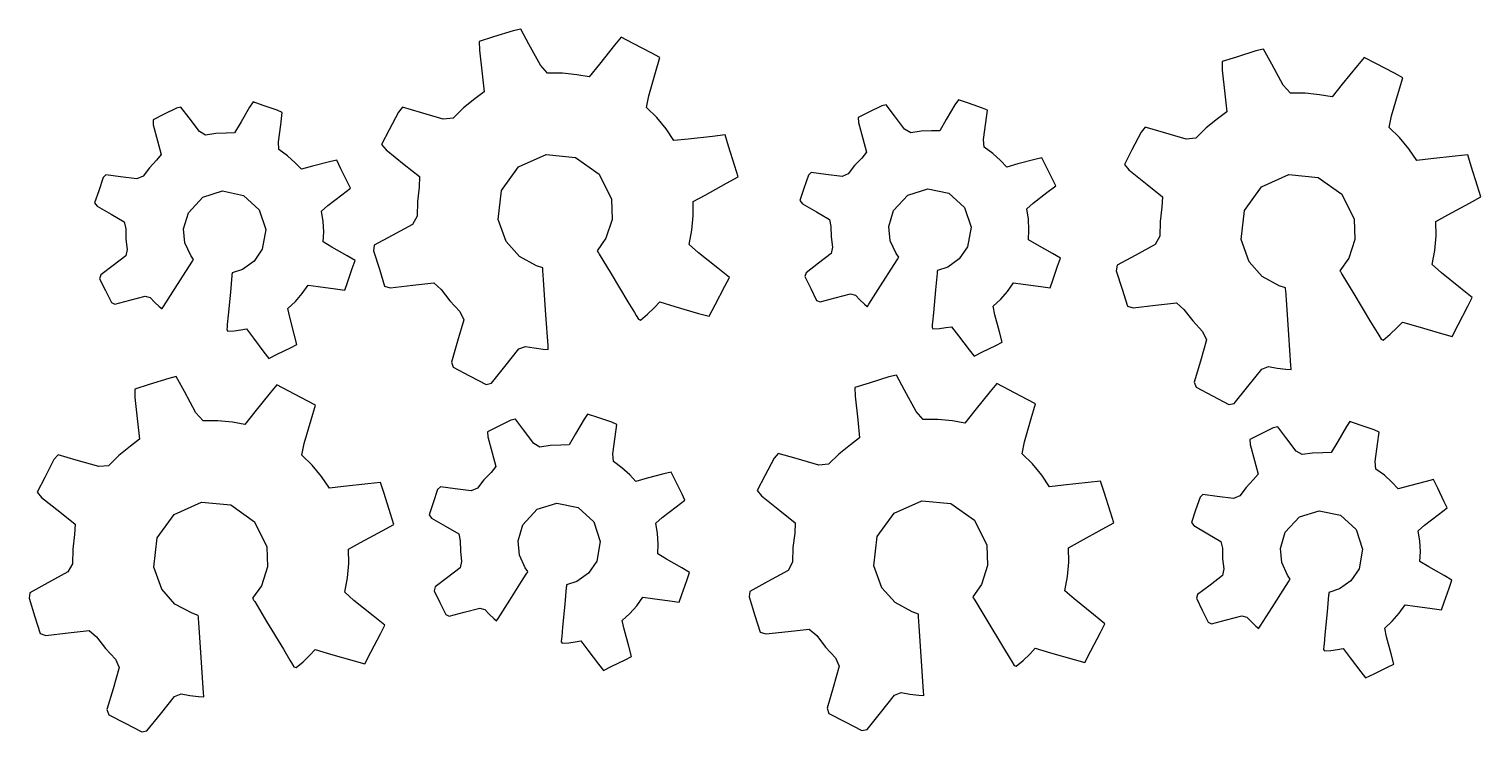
# Model space of a CAD drawing. Header units: metres. Extents: x 1466 to 1806, y 1326 to 1675.
# Drawn here: x 1593.2 to 1756.2, y 1596.4 to 1675.2 of the extents above; entities that cross this region are included whole.
import ezdxf

# ---------------------------------------------------------------- set-up
doc = ezdxf.new("R2010")
doc.units = ezdxf.units.M

msp = doc.modelspace()

# ---------------------------------------------------------------- linework, layer by layer
at = {"layer": 'COMPONENT0'}
for p, q in [((1645.35, 1674.32), (1643.74, 1673.81)), ((1647.55, 1675.01), (1645.35, 1674.32)), ((1648.4, 1675.21), (1647.55, 1675.01)), ((1649.32, 1673.52), (1648.4, 1675.21)), ((1659.68, 1674.28), (1658.93, 1673.38)), ((1661.02, 1673.58), (1659.68, 1674.28)), ((1643.74, 1673.81), (1643.76, 1672.85)), ((1643.76, 1672.85), (1644.06, 1670.19)), ((1650.62, 1671.15), (1649.32, 1673.52)), ((1658.93, 1673.38), (1657.23, 1671.25)), ((1663.1, 1672.5), (1661.02, 1673.58)), ((1664.02, 1672), (1663.1, 1672.5)), ((1730.93, 1672.77, 0), (1728.73, 1672.07, 0)), ((1731.78, 1672.96, 0), (1730.93, 1672.77, 0)), ((1732.7, 1671.27, 0), (1731.78, 1672.96, 0)), ((1651.41, 1670.25), (1650.62, 1671.15)), ((1657.23, 1671.25), (1656.09, 1669.83)), ((1663.54, 1670.35), (1664.02, 1672)), ((1728.73, 1672.07, 0), (1727.12, 1671.57, 0)), ((1727.12, 1671.57, 0), (1727.14, 1670.61, 0)), ((1727.14, 1670.61, 0), (1727.44, 1667.95, 0)), ((1734, 1668.9, 0), (1732.7, 1671.27, 0)), ((1742.31, 1671.13, 0), (1740.61, 1669.01, 0)), ((1743.06, 1672.03, 0), (1742.31, 1671.13, 0)), ((1744.4, 1671.33, 0), (1743.06, 1672.03, 0)), ((1746.48, 1670.25, 0), (1744.4, 1671.33, 0)), ((1644.06, 1670.19), (1644.28, 1668.18)), ((1653.07, 1670.25), (1651.41, 1670.25)), ((1654.7, 1670.08), (1653.07, 1670.25)), ((1656.09, 1669.83), (1654.7, 1670.08)), ((1662.77, 1667.72), (1663.54, 1670.35)), ((1740.61, 1669.01, 0), (1739.47, 1667.59, 0)), ((1747.4, 1669.75, 0), (1746.48, 1670.25, 0)), ((1746.92, 1668.11, 0), (1747.4, 1669.75, 0)), ((1643.25, 1667.39), (1641.96, 1666.36)), ((1644.28, 1668.18), (1643.25, 1667.39)), ((1662.51, 1666.41), (1662.77, 1667.72)), ((1727.44, 1667.95, 0), (1727.66, 1665.93, 0)), ((1734.79, 1668, 0), (1734, 1668.9, 0)), ((1736.45, 1668.01, 0), (1734.79, 1668, 0)), ((1738.08, 1667.83, 0), (1736.45, 1668.01, 0)), ((1739.47, 1667.59, 0), (1738.08, 1667.83, 0)), ((1746.15, 1665.48, 0), (1746.92, 1668.11, 0)), ((1609.76, 1666.32), (1608.31, 1665.61)), ((1610.26, 1666.44), (1609.76, 1666.32)), ((1611.18, 1665.23), (1610.26, 1666.44)), ((1617.96, 1666.46), (1617, 1664.8)), ((1618.35, 1667.03), (1617.96, 1666.46)), ((1619.5, 1666.63), (1618.35, 1667.03)), ((1621.06, 1666.1), (1619.5, 1666.63)), ((1621.63, 1665.85), (1621.06, 1666.1)), ((1621.45, 1664.48), (1621.63, 1665.85)), ((1634.67, 1665.9), (1633.63, 1663.9)), ((1635.13, 1666.45), (1634.67, 1665.9)), ((1637.16, 1665.85), (1635.13, 1666.45)), ((1639.7, 1665.11), (1637.16, 1665.85)), ((1641.96, 1666.36), (1640.8, 1665.21)), ((1663.67, 1665.27), (1662.51, 1666.41)), ((1687.48, 1665.87, 0), (1686.29, 1665.29, 0)), ((1688.93, 1666.58, 0), (1687.48, 1665.87, 0)), ((1689.43, 1666.7, 0), (1688.93, 1666.58, 0)), ((1690.35, 1665.49, 0), (1689.43, 1666.7, 0)), ((1697.13, 1666.72, 0), (1696.17, 1665.06, 0)), ((1697.52, 1667.28, 0), (1697.13, 1666.72, 0)), ((1698.67, 1666.89, 0), (1697.52, 1667.28, 0)), ((1700.23, 1666.35, 0), (1698.67, 1666.89, 0)), ((1700.8, 1666.1, 0), (1700.23, 1666.35, 0)), ((1700.62, 1664.74, 0), (1700.8, 1666.1, 0)), ((1727.66, 1665.93, 0), (1726.63, 1665.14, 0)), ((1608.31, 1665.61), (1607.12, 1665.03)), ((1607.12, 1665.03), (1607.15, 1664.47)), ((1607.15, 1664.47), (1607.64, 1662.66)), ((1612.32, 1663.73), (1611.18, 1665.23)), ((1617, 1664.8), (1616.27, 1663.55)), ((1621.19, 1662.56), (1621.45, 1664.48)), ((1640.8, 1665.21), (1639.7, 1665.11)), ((1664.71, 1664.01), (1663.67, 1665.27)), ((1686.29, 1665.29, 0), (1686.32, 1664.73, 0)), ((1686.32, 1664.73, 0), (1686.8, 1662.92, 0)), ((1691.49, 1663.98, 0), (1690.35, 1665.49, 0)), ((1696.17, 1665.06, 0), (1695.44, 1663.8, 0)), ((1700.36, 1662.82, 0), (1700.62, 1664.74, 0)), ((1718.51, 1664.2, 0), (1718.05, 1663.65, 0)), ((1720.54, 1663.61, 0), (1718.51, 1664.2, 0)), ((1725.34, 1664.11, 0), (1724.18, 1662.97, 0)), ((1726.63, 1665.14, 0), (1725.34, 1664.11, 0)), ((1745.89, 1664.16, 0), (1746.15, 1665.48, 0)), ((1747.05, 1663.03, 0), (1745.89, 1664.16, 0)), ((1607.64, 1662.66), (1608.04, 1661.13)), ((1613, 1663.32), (1612.32, 1663.73)), ((1614.16, 1663.49), (1613, 1663.32)), ((1615.34, 1663.53), (1614.16, 1663.49)), ((1616.27, 1663.55), (1615.34, 1663.53)), ((1621.26, 1661.71), (1621.19, 1662.56)), ((1633.63, 1663.9), (1632.78, 1662.26)), ((1665.59, 1662.7), (1664.71, 1664.01)), ((1667.18, 1662.87), (1665.59, 1662.7)), ((1669.92, 1663.17), (1667.18, 1662.87)), ((1671.33, 1663.33), (1669.92, 1663.17)), ((1671.72, 1662.08), (1671.33, 1663.33)), ((1686.8, 1662.92, 0), (1687.21, 1661.39, 0)), ((1692.17, 1663.57, 0), (1691.49, 1663.98, 0)), ((1693.33, 1663.74, 0), (1692.17, 1663.57, 0)), ((1694.51, 1663.79, 0), (1693.33, 1663.74, 0)), ((1695.44, 1663.8, 0), (1694.51, 1663.79, 0)), ((1700.43, 1661.96, 0), (1700.36, 1662.82, 0)), ((1718.05, 1663.65, 0), (1717.01, 1661.66, 0)), ((1723.08, 1662.86, 0), (1720.54, 1663.61, 0)), ((1724.18, 1662.97, 0), (1723.08, 1662.86, 0)), ((1748.09, 1661.76, 0), (1747.05, 1663.03, 0)), ((1608.04, 1661.13), (1607.52, 1660.48)), ((1622.22, 1661), (1621.26, 1661.71)), ((1623.09, 1660.21), (1622.22, 1661)), ((1632.78, 1662.26), (1633.28, 1661.66)), ((1633.28, 1661.66), (1635.32, 1660.03)), ((1648.16, 1659.74), (1651.25, 1661.14)), ((1651.25, 1661.14), (1654.53, 1660.8)), ((1672.43, 1659.83), (1671.72, 1662.08)), ((1687.21, 1661.39, 0), (1686.69, 1660.74, 0)), ((1701.39, 1661.26, 0), (1700.43, 1661.96, 0)), ((1702.26, 1660.46, 0), (1701.39, 1661.26, 0)), ((1717.01, 1661.66, 0), (1716.16, 1660.02, 0)), ((1748.97, 1660.45, 0), (1748.09, 1661.76, 0)), ((1753.3, 1660.93, 0), (1750.56, 1660.63, 0)), ((1754.71, 1661.08, 0), (1753.3, 1660.93, 0)), ((1755.1, 1659.83, 0), (1754.71, 1661.08, 0)), ((1606.71, 1659.64), (1606, 1658.7)), ((1607.52, 1660.48), (1606.71, 1659.64)), ((1623.78, 1659.48), (1623.09, 1660.21)), ((1625.04, 1659.81), (1623.78, 1659.48)), ((1626.93, 1660.31), (1625.04, 1659.81)), ((1627.74, 1660.51), (1626.93, 1660.31)), ((1628.22, 1659.54), (1627.74, 1660.51)), ((1628.96, 1658.03), (1628.22, 1659.54)), ((1635.32, 1660.03), (1637.04, 1658.65)), ((1646.25, 1657.11), (1648.16, 1659.74)), ((1654.53, 1660.8), (1657.19, 1658.93)), ((1672.81, 1658.63), (1672.43, 1659.83)), ((1685.88, 1659.89, 0), (1685.17, 1658.96, 0)), ((1686.69, 1660.74, 0), (1685.88, 1659.89, 0)), ((1702.95, 1659.73, 0), (1702.26, 1660.46, 0)), ((1704.21, 1660.07, 0), (1702.95, 1659.73, 0)), ((1706.1, 1660.57, 0), (1704.21, 1660.07, 0)), ((1706.91, 1660.77, 0), (1706.1, 1660.57, 0)), ((1707.39, 1659.79, 0), (1706.91, 1660.77, 0)), ((1708.13, 1658.29, 0), (1707.39, 1659.79, 0)), ((1716.16, 1660.02, 0), (1716.66, 1659.42, 0)), ((1716.66, 1659.42, 0), (1718.7, 1657.78, 0)), ((1750.56, 1660.63, 0), (1748.97, 1660.45, 0)), ((1755.81, 1657.59, 0), (1755.1, 1659.83, 0)), ((1601.53, 1658.54), (1601.02, 1657.07)), ((1601.84, 1658.86), (1601.53, 1658.54)), ((1603.47, 1658.64), (1601.84, 1658.86)), ((1605.3, 1658.39), (1603.47, 1658.64)), ((1606, 1658.7), (1605.3, 1658.39)), ((1629.28, 1657.35), (1628.96, 1658.03)), ((1637.04, 1658.65), (1636.99, 1657.48)), ((1657.19, 1658.93), (1658.57, 1656.13)), ((1669.09, 1656.59), (1671.51, 1657.92)), ((1671.51, 1657.92), (1672.81, 1658.63)), ((1680.7, 1658.8, 0), (1680.19, 1657.33, 0)), ((1681.01, 1659.11, 0), (1680.7, 1658.8, 0)), ((1682.64, 1658.89, 0), (1681.01, 1659.11, 0)), ((1684.47, 1658.65, 0), (1682.64, 1658.89, 0)), ((1685.17, 1658.96, 0), (1684.47, 1658.65, 0)), ((1707.47, 1656.86, 0), (1708.45, 1657.61, 0)), ((1708.45, 1657.61, 0), (1708.13, 1658.29, 0)), ((1718.7, 1657.78, 0), (1720.42, 1656.4, 0)), ((1731.54, 1657.5, 0), (1734.63, 1658.89, 0)), ((1734.63, 1658.89, 0), (1737.91, 1658.56, 0)), ((1737.91, 1658.56, 0), (1740.57, 1656.69, 0)), ((1756.19, 1656.39, 0), (1755.81, 1657.59, 0)), ((1601.02, 1657.07), (1600.56, 1655.72)), ((1611.09, 1654.6), (1612.7, 1656.33)), ((1612.7, 1656.33), (1614.92, 1657.04)), ((1614.92, 1657.04), (1617.29, 1656.52)), ((1617.29, 1656.52), (1619.04, 1654.94)), ((1626.74, 1655.42), (1628.3, 1656.61)), ((1628.3, 1656.61), (1629.28, 1657.35)), ((1636.99, 1657.48), (1636.79, 1655.87)), ((1645.87, 1653.84), (1646.25, 1657.11)), ((1658.57, 1656.13), (1658.65, 1653.86)), ((1667.74, 1655.85), (1669.09, 1656.59)), ((1680.19, 1657.33, 0), (1679.73, 1655.98, 0)), ((1679.73, 1655.98, 0), (1680.01, 1655.6, 0)), ((1690.26, 1654.86, 0), (1691.86, 1656.58, 0)), ((1691.86, 1656.58, 0), (1694.09, 1657.29, 0)), ((1694.09, 1657.29, 0), (1696.46, 1656.78, 0)), ((1696.46, 1656.78, 0), (1698.21, 1655.19, 0)), ((1705.91, 1655.67, 0), (1707.47, 1656.86, 0)), ((1720.42, 1656.4, 0), (1720.37, 1655.24, 0)), ((1729.63, 1654.86, 0), (1731.54, 1657.5, 0)), ((1740.57, 1656.69, 0), (1741.95, 1653.89, 0)), ((1754.89, 1655.68, 0), (1756.19, 1656.39, 0)), ((1600.56, 1655.72), (1600.84, 1655.35)), ((1600.84, 1655.35), (1602.41, 1654.44)), ((1602.41, 1654.44), (1603.88, 1653.58)), ((1610.55, 1652.79), (1611.09, 1654.6)), ((1619.04, 1654.94), (1619.78, 1652.72)), ((1626.02, 1654.77), (1626.74, 1655.42)), ((1626.21, 1653.62), (1626.02, 1654.77)), ((1636.79, 1655.87), (1636.76, 1654.22)), ((1667.76, 1654.25), (1667.74, 1655.85)), ((1680.01, 1655.6, 0), (1681.58, 1654.69, 0)), ((1681.58, 1654.69, 0), (1683.05, 1653.84, 0)), ((1689.72, 1653.04, 0), (1690.26, 1654.86, 0)), ((1698.21, 1655.19, 0), (1698.95, 1652.98, 0)), ((1705.19, 1655.03, 0), (1705.91, 1655.67, 0)), ((1705.38, 1653.88, 0), (1705.19, 1655.03, 0)), ((1720.37, 1655.24, 0), (1720.17, 1653.62, 0)), ((1729.25, 1651.59, 0), (1729.63, 1654.86, 0)), ((1751.12, 1653.61, 0), (1752.47, 1654.35, 0)), ((1752.47, 1654.35, 0), (1754.89, 1655.68, 0)), ((1603.88, 1653.58), (1604.06, 1652.81)), ((1604.06, 1652.81), (1604.08, 1651.64)), ((1610.7, 1651.21), (1610.55, 1652.79)), ((1619.78, 1652.72), (1619.38, 1650.52)), ((1626.28, 1652.45), (1626.21, 1653.62)), ((1636.23, 1653.29), (1633.98, 1652.06)), ((1636.76, 1654.22), (1636.23, 1653.29)), ((1646.78, 1651.36), (1645.87, 1653.84)), ((1658.65, 1653.86), (1657.96, 1651.75)), ((1667.62, 1652.63), (1667.76, 1654.25)), ((1683.05, 1653.84, 0), (1683.22, 1653.07, 0)), ((1683.22, 1653.07, 0), (1683.25, 1651.9, 0)), ((1689.87, 1651.46, 0), (1689.72, 1653.04, 0)), ((1698.95, 1652.98, 0), (1698.55, 1650.78, 0)), ((1705.45, 1652.7, 0), (1705.38, 1653.88, 0)), ((1705.39, 1651.58, 0), (1705.45, 1652.7, 0)), ((1720.17, 1653.62, 0), (1720.14, 1651.98, 0)), ((1741.95, 1653.89, 0), (1742.03, 1651.61, 0)), ((1751.14, 1652, 0), (1751.12, 1653.61, 0)), ((1604.08, 1651.64), (1604.22, 1650.49)), ((1611.36, 1649.79), (1610.7, 1651.21)), ((1626.22, 1651.32), (1626.28, 1652.45)), ((1627.21, 1650.75), (1626.22, 1651.32)), ((1633.98, 1652.06), (1631.96, 1650.95)), ((1648.25, 1649.7), (1646.78, 1651.36)), ((1657.96, 1651.75), (1656.97, 1650.34)), ((1667.32, 1651.04), (1667.62, 1652.63)), ((1668.36, 1650.11), (1667.32, 1651.04)), ((1683.25, 1651.9, 0), (1683.39, 1650.75, 0)), ((1690.53, 1650.04, 0), (1689.87, 1651.46, 0)), ((1706.38, 1651, 0), (1705.39, 1651.58, 0)), ((1719.61, 1651.05, 0), (1717.36, 1649.81, 0)), ((1720.14, 1651.98, 0), (1719.61, 1651.05, 0)), ((1730.16, 1649.11, 0), (1729.25, 1651.59, 0)), ((1742.03, 1651.61, 0), (1741.34, 1649.5, 0)), ((1751, 1650.38, 0), (1751.14, 1652, 0)), ((1604.06, 1649.75), (1602.65, 1648.68)), ((1604.22, 1650.49), (1604.06, 1649.75)), ((1611.66, 1649.35), (1611.36, 1649.79)), ((1619.38, 1650.52), (1618.46, 1649.18)), ((1628.92, 1649.75), (1627.21, 1650.75)), ((1629.8, 1649.25), (1628.92, 1649.75)), ((1631.96, 1650.95), (1631.87, 1650.34)), ((1631.87, 1650.34), (1632.53, 1648.27)), ((1650.17, 1648.66), (1648.25, 1649.7)), ((1656.97, 1650.34), (1657.03, 1650.24)), ((1657.03, 1650.24), (1657.12, 1650.1)), ((1657.12, 1650.1), (1657.2, 1649.96)), ((1657.2, 1649.96), (1658.54, 1647.74)), ((1670.52, 1648.38), (1668.36, 1650.11)), ((1683.23, 1650.01, 0), (1681.82, 1648.94, 0)), ((1683.39, 1650.75, 0), (1683.23, 1650.01, 0)), ((1690.31, 1648.79, 0), (1690.71, 1649.43, 0)), ((1690.83, 1649.61, 0), (1690.53, 1650.04, 0)), ((1690.71, 1649.43, 0), (1690.77, 1649.51, 0)), ((1690.77, 1649.51, 0), (1690.83, 1649.61, 0)), ((1697.63, 1649.43, 0), (1696.34, 1648.51, 0)), ((1698.55, 1650.78, 0), (1697.63, 1649.43, 0)), ((1708.09, 1650.01, 0), (1706.38, 1651, 0)), ((1708.97, 1649.5, 0), (1708.09, 1650.01, 0)), ((1708.66, 1648.61, 0), (1708.97, 1649.5, 0)), ((1717.36, 1649.81, 0), (1715.34, 1648.71, 0)), ((1741.34, 1649.5, 0), (1740.35, 1648.1, 0)), ((1750.7, 1648.79, 0), (1751, 1650.38, 0)), ((1602.65, 1648.68), (1601.26, 1647.62)), ((1609.62, 1646.15), (1611.14, 1648.53)), ((1611.14, 1648.53), (1611.54, 1649.17)), ((1611.54, 1649.17), (1611.6, 1649.25)), ((1611.6, 1649.25), (1611.66, 1649.35)), ((1615.99, 1647.78), (1615.98, 1647.66)), ((1616, 1647.87), (1615.99, 1647.78)), ((1617.17, 1648.25), (1616, 1647.87)), ((1618.46, 1649.18), (1617.17, 1648.25)), ((1628.95, 1646.76), (1629.49, 1648.36)), ((1629.49, 1648.36), (1629.8, 1649.25)), ((1632.53, 1648.27), (1633.12, 1646.38)), ((1650.87, 1648.42), (1650.17, 1648.66)), ((1650.88, 1648.25), (1650.87, 1648.42)), ((1650.89, 1648.11), (1650.88, 1648.25)), ((1650.96, 1647.06), (1650.89, 1648.11)), ((1671.82, 1647.34), (1670.52, 1648.38)), ((1680.42, 1647.87, 0), (1680.3, 1647.46, 0)), ((1681.82, 1648.94, 0), (1680.42, 1647.87, 0)), ((1688.79, 1646.41, 0), (1690.31, 1648.79, 0)), ((1695.14, 1647.81, 0), (1694.97, 1645.96, 0)), ((1695.15, 1647.92, 0), (1695.14, 1647.81, 0)), ((1695.16, 1648.04, 0), (1695.15, 1647.92, 0)), ((1695.17, 1648.12, 0), (1695.16, 1648.04, 0)), ((1696.34, 1648.51, 0), (1695.17, 1648.12, 0)), ((1708.12, 1647.02, 0), (1708.66, 1648.61, 0)), ((1715.34, 1648.71, 0), (1715.25, 1648.1, 0)), ((1715.25, 1648.1, 0), (1715.91, 1646.02, 0)), ((1731.63, 1647.46, 0), (1730.16, 1649.11, 0)), ((1740.35, 1648.1, 0), (1740.41, 1648, 0)), ((1740.41, 1648, 0), (1740.5, 1647.85, 0)), ((1740.5, 1647.85, 0), (1740.58, 1647.72, 0)), ((1751.74, 1647.87, 0), (1750.7, 1648.79, 0)), ((1753.9, 1646.14, 0), (1751.74, 1647.87, 0)), ((1601.26, 1647.62), (1601.13, 1647.2)), ((1601.13, 1647.2), (1601.78, 1645.87)), ((1608.3, 1644.09), (1609.62, 1646.15)), ((1615.97, 1647.55), (1615.8, 1645.7)), ((1615.98, 1647.66), (1615.97, 1647.55)), ((1623.88, 1645.53), (1624.55, 1646.46)), ((1624.55, 1646.46), (1625.64, 1646.31)), ((1625.64, 1646.31), (1627.6, 1646.05)), ((1628.65, 1645.91), (1628.95, 1646.76)), ((1633.12, 1646.38), (1633.75, 1646.18)), ((1633.75, 1646.18), (1636.27, 1646.46)), ((1636.27, 1646.46), (1638.63, 1646.72)), ((1638.63, 1646.72), (1639.46, 1646)), ((1651.23, 1643.13), (1650.96, 1647.06)), ((1658.54, 1647.74), (1660.42, 1644.62)), ((1670.24, 1644.28), (1671.32, 1646.36)), ((1671.32, 1646.36), (1671.82, 1647.34)), ((1680.3, 1647.46, 0), (1680.95, 1646.12, 0)), ((1687.47, 1644.34, 0), (1688.79, 1646.41, 0)), ((1703.05, 1645.78, 0), (1703.72, 1646.72, 0)), ((1703.72, 1646.72, 0), (1704.81, 1646.57, 0)), ((1704.81, 1646.57, 0), (1706.77, 1646.31, 0)), ((1706.77, 1646.31, 0), (1707.82, 1646.16, 0)), ((1707.82, 1646.16, 0), (1708.12, 1647.02, 0)), ((1733.55, 1646.41, 0), (1731.63, 1647.46, 0)), ((1734.25, 1646.17, 0), (1733.55, 1646.41, 0)), ((1734.26, 1646.01, 0), (1734.25, 1646.17, 0)), ((1740.58, 1647.72, 0), (1741.92, 1645.5, 0)), ((1601.78, 1645.87), (1602.44, 1644.52)), ((1602.44, 1644.52), (1602.83, 1644.33)), ((1602.83, 1644.33), (1604.51, 1644.78)), ((1604.51, 1644.78), (1606.25, 1645.24)), ((1606.25, 1645.24), (1606.81, 1645.09)), ((1606.81, 1645.09), (1607.29, 1644.57)), ((1607.29, 1644.57), (1607.81, 1644.08)), ((1615.8, 1645.7), (1615.55, 1643.1)), ((1622.26, 1643.87), (1623.11, 1644.65)), ((1623.11, 1644.65), (1623.88, 1645.53)), ((1627.6, 1646.05), (1628.65, 1645.91)), ((1639.46, 1646), (1640.45, 1644.7)), ((1640.45, 1644.7), (1641.56, 1643.53)), ((1660.42, 1644.62), (1661.16, 1643.4)), ((1663.37, 1643.94), (1664, 1644.59)), ((1664, 1644.59), (1665.71, 1644.08)), ((1680.95, 1646.12, 0), (1681.61, 1644.77, 0)), ((1681.61, 1644.77, 0), (1682, 1644.59, 0)), ((1682, 1644.59, 0), (1683.68, 1645.04, 0)), ((1683.68, 1645.04, 0), (1685.42, 1645.5, 0)), ((1685.42, 1645.5, 0), (1685.98, 1645.35, 0)), ((1685.98, 1645.35, 0), (1686.46, 1644.83, 0)), ((1686.46, 1644.83, 0), (1686.98, 1644.34, 0)), ((1694.97, 1645.96, 0), (1694.72, 1643.36, 0)), ((1701.43, 1644.12, 0), (1702.28, 1644.91, 0)), ((1702.28, 1644.91, 0), (1703.05, 1645.78, 0)), ((1715.91, 1646.02, 0), (1716.5, 1644.13, 0)), ((1734.27, 1645.87, 0), (1734.26, 1646.01, 0)), ((1734.34, 1644.82, 0), (1734.27, 1645.87, 0)), ((1734.61, 1640.89, 0), (1734.34, 1644.82, 0)), ((1741.92, 1645.5, 0), (1743.8, 1642.38, 0)), ((1755.2, 1645.09, 0), (1753.9, 1646.14, 0)), ((1754.7, 1644.11, 0), (1755.2, 1645.09, 0)), ((1607.81, 1644.08), (1608.13, 1643.81)), ((1608.13, 1643.81), (1608.15, 1643.84)), ((1608.15, 1643.84), (1608.3, 1644.09)), ((1615.55, 1643.1), (1615.46, 1642.08)), ((1622.46, 1642.89), (1622.26, 1643.87)), ((1622.97, 1640.97), (1622.46, 1642.89)), ((1641.56, 1643.53), (1642, 1642.57)), ((1651.46, 1639.72), (1651.23, 1643.13)), ((1661.16, 1643.4), (1661.34, 1643.09)), ((1661.34, 1643.09), (1661.61, 1642.65)), ((1661.84, 1642.56), (1662.63, 1643.22)), ((1662.63, 1643.22), (1663.37, 1643.94)), ((1665.71, 1644.08), (1668.36, 1643.31)), ((1668.36, 1643.31), (1669.56, 1642.98)), ((1669.56, 1642.98), (1670.24, 1644.28)), ((1686.98, 1644.34, 0), (1687.3, 1644.07, 0)), ((1687.3, 1644.07, 0), (1687.32, 1644.1, 0)), ((1687.32, 1644.1, 0), (1687.47, 1644.34, 0)), ((1694.72, 1643.36, 0), (1694.63, 1642.34, 0)), ((1701.63, 1643.15, 0), (1701.43, 1644.12, 0)), ((1702.14, 1641.23, 0), (1701.63, 1643.15, 0)), ((1716.5, 1644.13, 0), (1717.13, 1643.94, 0)), ((1717.13, 1643.94, 0), (1719.65, 1644.22, 0)), ((1719.65, 1644.22, 0), (1722, 1644.48, 0)), ((1722, 1644.48, 0), (1722.84, 1643.75, 0)), ((1722.84, 1643.75, 0), (1723.83, 1642.46, 0)), ((1753.61, 1642.03, 0), (1754.7, 1644.11, 0)), ((1615.43, 1641.83), (1615.4, 1641.46)), ((1615.4, 1641.46), (1615.5, 1641.31)), ((1615.46, 1642.08), (1615.43, 1641.83)), ((1615.5, 1641.31), (1616.23, 1641.35)), ((1616.23, 1641.35), (1616.96, 1641.45)), ((1616.96, 1641.45), (1617.6, 1641.56)), ((1617.6, 1641.56), (1618.38, 1640.54)), ((1642, 1642.57), (1641.31, 1640.19)), ((1661.61, 1642.65), (1661.84, 1642.56)), ((1694.6, 1642.08, 0), (1694.57, 1641.71, 0)), ((1694.57, 1641.71, 0), (1694.67, 1641.56, 0)), ((1694.63, 1642.34, 0), (1694.6, 1642.08, 0)), ((1694.67, 1641.56, 0), (1695.4, 1641.61, 0)), ((1695.4, 1641.61, 0), (1696.13, 1641.71, 0)), ((1696.13, 1641.71, 0), (1696.77, 1641.81, 0)), ((1696.77, 1641.81, 0), (1697.55, 1640.8, 0)), ((1723.83, 1642.46, 0), (1724.94, 1641.29, 0)), ((1724.94, 1641.29, 0), (1725.38, 1640.33, 0)), ((1743.8, 1642.38, 0), (1744.54, 1641.16, 0)), ((1746.01, 1640.98, 0), (1746.75, 1641.69, 0)), ((1746.75, 1641.69, 0), (1747.38, 1642.34, 0)), ((1747.38, 1642.34, 0), (1749.09, 1641.84, 0)), ((1749.09, 1641.84, 0), (1751.74, 1641.06, 0)), ((1752.94, 1640.73, 0), (1753.61, 1642.03, 0)), ((1618.38, 1640.54), (1619.57, 1638.96)), ((1622.57, 1639.46), (1623.28, 1639.82)), ((1623.28, 1639.82), (1622.97, 1640.97)), ((1641.31, 1640.19), (1640.62, 1637.85)), ((1651.49, 1639.35), (1651.46, 1639.72)), ((1697.55, 1640.8, 0), (1698.74, 1639.22, 0)), ((1700.23, 1638.98, 0), (1701.74, 1639.72, 0)), ((1701.74, 1639.72, 0), (1702.45, 1640.07, 0)), ((1702.45, 1640.07, 0), (1702.14, 1641.23, 0)), ((1725.38, 1640.33, 0), (1724.69, 1637.95, 0)), ((1734.84, 1637.47, 0), (1734.61, 1640.89, 0)), ((1744.54, 1641.16, 0), (1744.72, 1640.85, 0)), ((1744.72, 1640.85, 0), (1744.99, 1640.4, 0)), ((1744.99, 1640.4, 0), (1745.22, 1640.32, 0)), ((1745.22, 1640.32, 0), (1746.01, 1640.98, 0)), ((1751.74, 1641.06, 0), (1752.94, 1640.73, 0)), ((1619.57, 1638.96), (1620.12, 1638.26)), ((1620.12, 1638.26), (1621.06, 1638.73)), ((1621.06, 1638.73), (1622.57, 1639.46)), ((1646.62, 1637.35), (1648.19, 1639.32)), ((1648.19, 1639.32), (1648.95, 1639.61)), ((1648.95, 1639.61), (1649.92, 1639.43)), ((1649.92, 1639.43), (1650.92, 1639.31)), ((1650.92, 1639.31), (1651.49, 1639.27)), ((1651.49, 1639.32), (1651.49, 1639.35)), ((1651.49, 1639.27), (1651.49, 1639.32)), ((1698.74, 1639.22, 0), (1699.29, 1638.52, 0)), ((1699.29, 1638.52, 0), (1700.23, 1638.98, 0)), ((1640.62, 1637.85), (1640.82, 1637.27)), ((1640.82, 1637.27), (1642.66, 1636.32)), ((1645.11, 1635.47), (1646.62, 1637.35)), ((1690.56, 1636.37), (1689.71, 1636.18)), ((1691.48, 1634.68), (1690.56, 1636.37)), ((1724.69, 1637.95, 0), (1724, 1635.6, 0)), ((1730, 1635.11, 0), (1731.57, 1637.07, 0)), ((1731.57, 1637.07, 0), (1732.33, 1637.37, 0)), ((1732.33, 1637.37, 0), (1733.3, 1637.18, 0)), ((1733.3, 1637.18, 0), (1734.3, 1637.06, 0)), ((1734.3, 1637.06, 0), (1734.87, 1637.03, 0)), ((1734.87, 1637.1, 0), (1734.84, 1637.47, 0)), ((1734.87, 1637.07, 0), (1734.87, 1637.1, 0)), ((1734.87, 1637.03, 0), (1734.87, 1637.07, 0)), ((1606.68, 1635.33), (1605.06, 1634.82)), ((1605.06, 1634.82), (1605.09, 1633.87)), ((1608.88, 1636.02), (1606.68, 1635.33)), ((1609.72, 1636.22), (1608.88, 1636.02)), ((1610.65, 1634.53), (1609.72, 1636.22)), ((1621.01, 1635.29), (1620.26, 1634.39)), ((1622.35, 1634.59), (1621.01, 1635.29)), ((1642.66, 1636.32), (1644.52, 1635.35)), ((1644.52, 1635.35), (1645.11, 1635.47)), ((1687.51, 1635.48), (1685.9, 1634.98)), ((1685.9, 1634.98), (1685.93, 1634.02)), ((1689.71, 1636.18), (1687.51, 1635.48)), ((1701.84, 1635.44), (1701.09, 1634.54)), ((1703.19, 1634.74), (1701.84, 1635.44)), ((1705.26, 1633.66), (1703.19, 1634.74)), ((1724, 1635.6, 0), (1724.2, 1635.03, 0)), ((1724.2, 1635.03, 0), (1726.04, 1634.07, 0)), ((1728.49, 1633.22, 0), (1730, 1635.11, 0)), ((1605.09, 1633.87), (1605.39, 1631.2)), ((1611.94, 1632.16), (1610.65, 1634.53)), ((1620.26, 1634.39), (1618.56, 1632.26)), ((1624.43, 1633.51), (1622.35, 1634.59)), ((1625.35, 1633.01), (1624.43, 1633.51)), ((1685.93, 1634.02), (1686.22, 1631.36)), ((1692.78, 1632.31), (1691.48, 1634.68)), ((1701.09, 1634.54), (1699.39, 1632.42)), ((1706.19, 1633.16), (1705.26, 1633.66)), ((1705.71, 1631.52), (1706.19, 1633.16)), ((1726.04, 1634.07, 0), (1727.9, 1633.1, 0)), ((1727.9, 1633.1, 0), (1728.49, 1633.22, 0)), ((1612.74, 1631.26), (1611.94, 1632.16)), ((1618.56, 1632.26), (1617.42, 1630.84)), ((1624.87, 1631.36), (1625.35, 1633.01)), ((1655.9, 1632.02), (1655.51, 1631.46)), ((1657.04, 1631.63), (1655.9, 1632.02)), ((1658.61, 1631.1), (1657.04, 1631.63)), ((1693.58, 1631.41), (1692.78, 1632.31)), ((1699.39, 1632.42), (1698.25, 1631)), ((1704.94, 1628.89), (1705.71, 1631.52)), ((1605.39, 1631.2), (1605.61, 1629.19)), ((1614.4, 1631.26), (1612.74, 1631.26)), ((1616.03, 1631.09), (1614.4, 1631.26)), ((1617.42, 1630.84), (1616.03, 1631.09)), ((1624.1, 1628.73), (1624.87, 1631.36)), ((1645.86, 1630.61), (1644.67, 1630.03)), ((1644.67, 1630.03), (1644.7, 1629.47)), ((1647.3, 1631.32), (1645.86, 1630.61)), ((1647.8, 1631.44), (1647.3, 1631.32)), ((1648.72, 1630.23), (1647.8, 1631.44)), ((1649.87, 1628.72), (1648.72, 1630.23)), ((1655.51, 1631.46), (1654.54, 1629.8)), ((1659.18, 1630.85), (1658.61, 1631.1)), ((1658.99, 1629.48), (1659.18, 1630.85)), ((1686.22, 1631.36), (1686.44, 1629.34)), ((1695.23, 1631.42), (1693.58, 1631.41)), ((1696.87, 1631.24), (1695.23, 1631.42)), ((1698.25, 1631), (1696.87, 1631.24)), ((1732.87, 1630.47), (1731.43, 1629.76)), ((1733.37, 1630.59), (1732.87, 1630.47)), ((1734.29, 1629.38), (1733.37, 1630.59)), ((1741.08, 1630.61), (1740.11, 1628.95)), ((1741.47, 1631.17), (1741.08, 1630.61)), ((1742.61, 1630.78), (1741.47, 1631.17)), ((1744.18, 1630.25), (1742.61, 1630.78)), ((1744.75, 1630), (1744.18, 1630.25)), ((1744.56, 1628.63), (1744.75, 1630)), ((1604.58, 1628.4), (1603.29, 1627.37)), ((1605.61, 1629.19), (1604.58, 1628.4)), ((1623.83, 1627.42), (1624.1, 1628.73)), ((1644.7, 1629.47), (1645.18, 1627.66)), ((1650.54, 1628.32), (1649.87, 1628.72)), ((1651.7, 1628.48), (1650.54, 1628.32)), ((1652.88, 1628.53), (1651.7, 1628.48)), ((1653.82, 1628.55), (1652.88, 1628.53)), ((1654.54, 1629.8), (1653.82, 1628.55)), ((1658.73, 1627.56), (1658.99, 1629.48)), ((1685.41, 1628.55), (1684.12, 1627.52)), ((1686.44, 1629.34), (1685.41, 1628.55)), ((1704.67, 1627.57), (1704.94, 1628.89)), ((1731.43, 1629.76), (1730.24, 1629.18)), ((1730.24, 1629.18), (1730.27, 1628.62)), ((1730.27, 1628.62), (1730.75, 1626.81)), ((1735.44, 1627.87), (1734.29, 1629.38)), ((1740.11, 1628.95), (1739.39, 1627.7)), ((1744.3, 1626.71), (1744.56, 1628.63)), ((1596, 1626.91), (1594.96, 1624.91)), ((1596.46, 1627.46), (1596, 1626.91)), ((1598.49, 1626.86), (1596.46, 1627.46)), ((1601.03, 1626.12), (1598.49, 1626.86)), ((1603.29, 1627.37), (1602.13, 1626.22)), ((1625, 1626.28), (1623.83, 1627.42)), ((1645.18, 1627.66), (1645.59, 1626.13)), ((1658.81, 1626.71), (1658.73, 1627.56)), ((1659.76, 1626), (1658.81, 1626.71)), ((1676.83, 1627.06), (1675.79, 1625.07)), ((1677.29, 1627.61), (1676.83, 1627.06)), ((1679.32, 1627.02), (1677.29, 1627.61)), ((1681.86, 1626.27), (1679.32, 1627.02)), ((1684.12, 1627.52), (1682.96, 1626.38)), ((1705.83, 1626.43), (1704.67, 1627.57)), ((1730.75, 1626.81), (1731.16, 1625.28)), ((1736.12, 1627.47), (1735.44, 1627.87)), ((1737.27, 1627.63), (1736.12, 1627.47)), ((1738.45, 1627.68), (1737.27, 1627.63)), ((1739.39, 1627.7), (1738.45, 1627.68)), ((1744.38, 1625.85), (1744.3, 1626.71)), ((1602.13, 1626.22), (1601.03, 1626.12)), ((1626.04, 1625.02), (1625, 1626.28)), ((1626.92, 1623.71), (1626.04, 1625.02)), ((1645.06, 1625.48), (1644.26, 1624.63)), ((1645.59, 1626.13), (1645.06, 1625.48)), ((1660.63, 1625.21), (1659.76, 1626)), ((1661.33, 1624.47), (1660.63, 1625.21)), ((1664.47, 1625.31), (1662.59, 1624.81)), ((1665.29, 1625.51), (1664.47, 1625.31)), ((1665.76, 1624.54), (1665.29, 1625.51)), ((1675.79, 1625.07), (1674.94, 1623.43)), ((1682.96, 1626.38), (1681.86, 1626.27)), ((1706.88, 1625.17), (1705.83, 1626.43)), ((1707.76, 1623.86), (1706.88, 1625.17)), ((1731.16, 1625.28), (1730.63, 1624.63)), ((1745.34, 1625.15), (1744.38, 1625.85)), ((1746.2, 1624.36), (1745.34, 1625.15)), ((1594.96, 1624.91), (1594.1, 1623.27)), ((1628.51, 1623.88), (1626.92, 1623.71)), ((1631.25, 1624.19), (1628.51, 1623.88)), ((1632.65, 1624.34), (1631.25, 1624.19)), ((1633.05, 1623.09), (1632.65, 1624.34)), ((1639.07, 1623.54), (1638.57, 1622.07)), ((1639.39, 1623.86), (1639.07, 1623.54)), ((1641.02, 1623.64), (1639.39, 1623.86)), ((1642.84, 1623.39), (1641.02, 1623.64)), ((1643.54, 1623.7), (1642.84, 1623.39)), ((1644.26, 1624.63), (1643.54, 1623.7)), ((1662.59, 1624.81), (1661.33, 1624.47)), ((1666.5, 1623.03), (1665.76, 1624.54)), ((1674.94, 1623.43), (1675.44, 1622.83)), ((1709.34, 1624.04), (1707.76, 1623.86)), ((1712.09, 1624.34), (1709.34, 1624.04)), ((1713.49, 1624.49), (1712.09, 1624.34)), ((1713.88, 1623.24), (1713.49, 1624.49)), ((1729.83, 1623.78), (1729.11, 1622.85)), ((1730.63, 1624.63), (1729.83, 1623.78)), ((1746.9, 1623.62), (1746.2, 1624.36)), ((1748.16, 1623.96), (1746.9, 1623.62)), ((1750.04, 1624.46), (1748.16, 1623.96)), ((1750.86, 1624.66), (1750.04, 1624.46)), ((1751.34, 1623.69), (1750.86, 1624.66)), ((1752.07, 1622.18), (1751.34, 1623.69)), ((1594.1, 1623.27), (1594.6, 1622.67)), ((1594.6, 1622.67), (1596.65, 1621.04)), ((1609.48, 1620.76), (1612.58, 1622.15)), ((1612.58, 1622.15), (1615.86, 1621.82)), ((1615.86, 1621.82), (1618.52, 1619.94)), ((1633.76, 1620.84), (1633.05, 1623.09)), ((1638.57, 1622.07), (1638.11, 1620.72)), ((1650.24, 1621.33), (1652.46, 1622.03)), ((1652.46, 1622.03), (1654.84, 1621.52)), ((1665.85, 1621.6), (1666.82, 1622.35)), ((1666.82, 1622.35), (1666.5, 1623.03)), ((1675.44, 1622.83), (1677.48, 1621.19)), ((1690.32, 1620.91), (1693.41, 1622.3)), ((1693.41, 1622.3), (1696.69, 1621.97)), ((1696.69, 1621.97), (1699.35, 1620.1)), ((1714.59, 1621), (1713.88, 1623.24)), ((1724.65, 1622.69), (1724.14, 1621.22)), ((1724.96, 1623.01), (1724.65, 1622.69)), ((1726.59, 1622.78), (1724.96, 1623.01)), ((1728.42, 1622.54), (1726.59, 1622.78)), ((1729.11, 1622.85), (1728.42, 1622.54)), ((1752.39, 1621.5), (1752.07, 1622.18)), ((1596.65, 1621.04), (1598.37, 1619.66)), ((1607.58, 1618.12), (1609.48, 1620.76)), ((1634.14, 1619.64), (1633.76, 1620.84)), ((1638.11, 1620.72), (1638.39, 1620.35)), ((1638.39, 1620.35), (1639.96, 1619.44)), ((1648.63, 1619.6), (1650.24, 1621.33)), ((1654.84, 1621.52), (1656.59, 1619.93)), ((1663.57, 1619.77), (1664.28, 1620.41)), ((1664.28, 1620.41), (1665.85, 1621.6)), ((1677.48, 1621.19), (1679.2, 1619.81)), ((1688.41, 1618.27), (1690.32, 1620.91)), ((1699.35, 1620.1), (1700.73, 1617.3)), ((1714.97, 1619.8), (1714.59, 1621)), ((1724.14, 1621.22), (1723.68, 1619.87)), ((1734.2, 1618.75), (1735.81, 1620.48)), ((1735.81, 1620.48), (1738.03, 1621.18)), ((1738.03, 1621.18), (1740.41, 1620.67)), ((1740.41, 1620.67), (1742.16, 1619.08)), ((1749.85, 1619.56), (1751.42, 1620.75)), ((1751.42, 1620.75), (1752.39, 1621.5)), ((1598.32, 1618.49), (1598.12, 1616.88)), ((1598.37, 1619.66), (1598.32, 1618.49)), ((1618.52, 1619.94), (1619.9, 1617.14)), ((1630.42, 1617.61), (1632.84, 1618.93)), ((1632.84, 1618.93), (1634.14, 1619.64)), ((1639.96, 1619.44), (1641.43, 1618.58)), ((1641.43, 1618.58), (1641.6, 1617.81)), ((1648.1, 1617.79), (1648.63, 1619.6)), ((1656.59, 1619.93), (1657.32, 1617.72)), ((1663.76, 1618.62), (1663.57, 1619.77)), ((1663.82, 1617.45), (1663.76, 1618.62)), ((1679.15, 1618.65), (1678.95, 1617.03)), ((1679.2, 1619.81), (1679.15, 1618.65)), ((1711.25, 1617.76), (1713.67, 1619.09)), ((1713.67, 1619.09), (1714.97, 1619.8)), ((1723.68, 1619.87), (1723.96, 1619.5)), ((1723.96, 1619.5), (1725.53, 1618.58)), ((1725.53, 1618.58), (1727, 1617.73)), ((1733.67, 1616.93), (1734.2, 1618.75)), ((1742.16, 1619.08), (1742.89, 1616.87)), ((1749.14, 1618.92), (1749.85, 1619.56)), ((1749.33, 1617.77), (1749.14, 1618.92)), ((1598.12, 1616.88), (1598.09, 1615.23)), ((1607.2, 1614.85), (1607.58, 1618.12)), ((1619.9, 1617.14), (1619.98, 1614.87)), ((1629.06, 1616.86), (1630.42, 1617.61)), ((1629.09, 1615.26), (1629.06, 1616.86)), ((1641.6, 1617.81), (1641.62, 1616.64)), ((1648.25, 1616.2), (1648.1, 1617.79)), ((1657.32, 1617.72), (1656.93, 1615.52)), ((1663.77, 1616.32), (1663.82, 1617.45)), ((1678.95, 1617.03), (1678.92, 1615.39)), ((1688.04, 1615), (1688.41, 1618.27)), ((1700.73, 1617.3), (1700.81, 1615.02)), ((1709.9, 1617.02), (1711.25, 1617.76)), ((1709.93, 1615.41), (1709.9, 1617.02)), ((1727, 1617.73), (1727.17, 1616.96)), ((1727.17, 1616.96), (1727.19, 1615.79)), ((1733.82, 1615.35), (1733.67, 1616.93)), ((1742.89, 1616.87), (1742.5, 1614.67)), ((1749.39, 1616.6), (1749.33, 1617.77)), ((1598.09, 1615.23), (1597.56, 1614.3)), ((1628.95, 1613.64), (1629.09, 1615.26)), ((1641.76, 1615.49), (1641.61, 1614.75)), ((1641.62, 1616.64), (1641.76, 1615.49)), ((1648.91, 1614.78), (1648.25, 1616.2)), ((1656.93, 1615.52), (1656.01, 1614.18)), ((1664.76, 1615.74), (1663.77, 1616.32)), ((1666.47, 1614.75), (1664.76, 1615.74)), ((1678.92, 1615.39), (1678.4, 1614.46)), ((1709.79, 1613.79), (1709.93, 1615.41)), ((1727.19, 1615.79), (1727.33, 1614.64)), ((1734.48, 1613.93), (1733.82, 1615.35)), ((1749.34, 1615.47), (1749.39, 1616.6)), ((1750.33, 1614.89), (1749.34, 1615.47)), ((1597.56, 1614.3), (1595.3, 1613.07)), ((1608.11, 1612.37), (1607.2, 1614.85)), ((1619.98, 1614.87), (1619.29, 1612.76)), ((1628.65, 1612.05), (1628.95, 1613.64)), ((1640.19, 1613.68), (1638.8, 1612.62)), ((1641.61, 1614.75), (1640.19, 1613.68)), ((1648.68, 1613.53), (1649.09, 1614.17)), ((1649.2, 1614.35), (1648.91, 1614.78)), ((1649.09, 1614.17), (1649.14, 1614.25)), ((1649.14, 1614.25), (1649.2, 1614.35)), ((1656.01, 1614.18), (1654.71, 1613.25)), ((1667.34, 1614.24), (1666.47, 1614.75)), ((1667.04, 1613.35), (1667.34, 1614.24)), ((1678.4, 1614.46), (1676.14, 1613.22)), ((1688.94, 1612.52), (1688.04, 1615)), ((1700.81, 1615.02), (1700.13, 1612.91)), ((1709.48, 1612.2), (1709.79, 1613.79)), ((1727.18, 1613.9), (1725.77, 1612.83)), ((1727.33, 1614.64), (1727.18, 1613.9)), ((1734.78, 1613.5), (1734.48, 1613.93)), ((1742.5, 1614.67), (1741.58, 1613.32)), ((1752.04, 1613.9), (1750.33, 1614.89)), ((1752.92, 1613.39), (1752.04, 1613.9)), ((1593.29, 1611.97), (1593.2, 1611.35)), ((1595.3, 1613.07), (1593.29, 1611.97)), ((1609.58, 1610.71), (1608.11, 1612.37)), ((1619.29, 1612.76), (1618.3, 1611.35)), ((1629.68, 1611.12), (1628.65, 1612.05)), ((1638.8, 1612.62), (1638.67, 1612.2)), ((1638.67, 1612.2), (1639.32, 1610.87)), ((1647.16, 1611.15), (1648.68, 1613.53)), ((1653.51, 1612.55), (1653.34, 1610.7)), ((1653.52, 1612.66), (1653.51, 1612.55)), ((1653.53, 1612.78), (1653.52, 1612.66)), ((1653.54, 1612.87), (1653.53, 1612.78)), ((1654.71, 1613.25), (1653.54, 1612.87)), ((1666.49, 1611.76), (1667.04, 1613.35)), ((1674.13, 1612.12), (1674.04, 1611.5)), ((1676.14, 1613.22), (1674.13, 1612.12)), ((1690.42, 1610.87), (1688.94, 1612.52)), ((1700.13, 1612.91), (1699.13, 1611.51)), ((1710.52, 1611.28), (1709.48, 1612.2)), ((1725.77, 1612.83), (1724.37, 1611.77)), ((1732.74, 1610.3), (1734.25, 1612.68)), ((1734.25, 1612.68), (1734.66, 1613.32)), ((1734.66, 1613.32), (1734.71, 1613.4)), ((1734.71, 1613.4), (1734.78, 1613.5)), ((1739.11, 1611.93), (1739.1, 1611.81)), ((1740.29, 1612.4), (1739.11, 1612.01)), ((1739.11, 1612.01), (1739.11, 1611.93)), ((1741.58, 1613.32), (1740.29, 1612.4)), ((1752.06, 1610.91), (1752.61, 1612.5)), ((1752.61, 1612.5), (1752.92, 1613.39)), ((1593.2, 1611.35), (1593.86, 1609.28)), ((1611.5, 1609.67), (1609.58, 1610.71)), ((1618.3, 1611.35), (1618.36, 1611.25)), ((1618.36, 1611.25), (1618.44, 1611.11)), ((1618.44, 1611.11), (1618.53, 1610.98)), ((1618.53, 1610.98), (1619.87, 1608.75)), ((1631.84, 1609.39), (1629.68, 1611.12)), ((1639.32, 1610.87), (1639.99, 1609.52)), ((1645.85, 1609.09), (1647.16, 1611.15)), ((1653.34, 1610.7), (1653.1, 1608.1)), ((1660.66, 1609.65), (1661.43, 1610.52)), ((1661.43, 1610.52), (1662.09, 1611.46)), ((1662.09, 1611.46), (1663.19, 1611.31)), ((1663.19, 1611.31), (1665.15, 1611.05)), ((1665.15, 1611.05), (1666.2, 1610.91)), ((1666.2, 1610.91), (1666.49, 1611.76)), ((1674.04, 1611.5), (1674.69, 1609.43)), ((1692.34, 1609.82), (1690.42, 1610.87)), ((1699.13, 1611.51), (1699.2, 1611.4)), ((1699.2, 1611.4), (1699.28, 1611.26)), ((1699.28, 1611.26), (1699.36, 1611.13)), ((1699.36, 1611.13), (1700.7, 1608.91)), ((1712.68, 1609.55), (1710.52, 1611.28)), ((1724.37, 1611.77), (1724.24, 1611.35)), ((1724.24, 1611.35), (1724.9, 1610.02)), ((1731.42, 1608.23), (1732.74, 1610.3)), ((1739.08, 1611.7), (1738.91, 1609.85)), ((1739.1, 1611.81), (1739.08, 1611.7)), ((1747, 1609.67), (1747.67, 1610.61)), ((1747.67, 1610.61), (1748.76, 1610.46)), ((1748.76, 1610.46), (1750.72, 1610.2)), ((1751.77, 1610.06), (1752.06, 1610.91)), ((1593.86, 1609.28), (1594.45, 1607.39)), ((1612.2, 1609.43), (1611.5, 1609.67)), ((1612.21, 1609.26), (1612.2, 1609.43)), ((1612.22, 1609.13), (1612.21, 1609.26)), ((1612.29, 1608.07), (1612.22, 1609.13)), ((1619.87, 1608.75), (1621.75, 1605.63)), ((1633.15, 1608.35), (1631.84, 1609.39)), ((1639.99, 1609.52), (1640.38, 1609.33)), ((1640.38, 1609.33), (1642.05, 1609.78)), ((1642.05, 1609.78), (1643.79, 1610.24)), ((1643.79, 1610.24), (1644.35, 1610.09)), ((1644.35, 1610.09), (1644.84, 1609.57)), ((1644.84, 1609.57), (1645.36, 1609.08)), ((1645.36, 1609.08), (1645.67, 1608.81)), ((1645.67, 1608.81), (1645.69, 1608.84)), ((1645.69, 1608.84), (1645.85, 1609.09)), ((1659.8, 1608.87), (1660.66, 1609.65)), ((1660.01, 1607.89), (1659.8, 1608.87)), ((1674.69, 1609.43), (1675.29, 1607.54)), ((1693.03, 1609.58), (1692.34, 1609.82)), ((1693.04, 1609.42), (1693.03, 1609.58)), ((1693.05, 1609.28), (1693.04, 1609.42)), ((1693.12, 1608.23), (1693.05, 1609.28)), ((1700.7, 1608.91), (1702.58, 1605.79)), ((1713.98, 1608.5), (1712.68, 1609.55)), ((1724.9, 1610.02), (1725.56, 1608.66)), ((1725.56, 1608.66), (1725.95, 1608.48)), ((1725.95, 1608.48), (1727.62, 1608.93)), ((1727.62, 1608.93), (1729.36, 1609.39)), ((1729.36, 1609.39), (1729.92, 1609.24)), ((1729.92, 1609.24), (1730.41, 1608.72)), ((1730.41, 1608.72), (1730.93, 1608.23)), ((1738.91, 1609.85), (1738.67, 1607.25)), ((1745.38, 1608.01), (1746.23, 1608.8)), ((1746.23, 1608.8), (1747, 1609.67)), ((1750.72, 1610.2), (1751.77, 1610.06)), ((1594.45, 1607.39), (1595.08, 1607.19)), ((1595.08, 1607.19), (1597.59, 1607.47)), ((1597.59, 1607.47), (1599.95, 1607.73)), ((1599.95, 1607.73), (1600.79, 1607.01)), ((1612.56, 1604.14), (1612.29, 1608.07)), ((1631.56, 1605.29), (1632.65, 1607.37)), ((1632.65, 1607.37), (1633.15, 1608.35)), ((1653, 1607.08), (1652.98, 1606.83)), ((1653.1, 1608.1), (1653, 1607.08)), ((1660.52, 1605.97), (1660.01, 1607.89)), ((1675.29, 1607.54), (1675.91, 1607.35)), ((1675.91, 1607.35), (1678.43, 1607.63)), ((1678.43, 1607.63), (1680.79, 1607.89)), ((1680.79, 1607.89), (1681.62, 1607.16)), ((1681.62, 1607.16), (1682.61, 1605.87)), ((1693.39, 1604.29), (1693.12, 1608.23)), ((1712.4, 1605.44), (1713.48, 1607.52)), ((1713.48, 1607.52), (1713.98, 1608.5)), ((1730.93, 1608.23), (1731.25, 1607.96)), ((1731.25, 1607.96), (1731.26, 1607.99)), ((1731.26, 1607.99), (1731.42, 1608.23)), ((1738.67, 1607.25), (1738.57, 1606.23)), ((1745.58, 1607.04), (1745.38, 1608.01)), ((1746.09, 1605.12), (1745.58, 1607.04)), ((1600.79, 1607.01), (1601.78, 1605.71)), ((1601.78, 1605.71), (1602.89, 1604.54)), ((1621.75, 1605.63), (1622.48, 1604.41)), ((1624.7, 1604.95), (1625.33, 1605.6)), ((1625.33, 1605.6), (1627.04, 1605.1)), ((1652.98, 1606.83), (1652.95, 1606.45)), ((1652.95, 1606.45), (1653.04, 1606.31)), ((1653.04, 1606.31), (1653.78, 1606.35)), ((1653.78, 1606.35), (1654.5, 1606.45)), ((1654.5, 1606.45), (1655.15, 1606.56)), ((1655.15, 1606.56), (1655.92, 1605.54)), ((1655.92, 1605.54), (1657.12, 1603.96)), ((1660.82, 1604.82), (1660.52, 1605.97)), ((1682.61, 1605.87), (1683.73, 1604.69)), ((1702.58, 1605.79), (1703.32, 1604.57)), ((1705.53, 1605.1), (1706.16, 1605.75)), ((1706.16, 1605.75), (1707.88, 1605.25)), ((1711.72, 1604.14), (1712.4, 1605.44)), ((1738.55, 1605.98), (1738.52, 1605.6)), ((1738.52, 1605.6), (1738.61, 1605.45)), ((1738.57, 1606.23), (1738.55, 1605.98)), ((1738.61, 1605.45), (1739.35, 1605.5)), ((1739.35, 1605.5), (1740.08, 1605.6)), ((1740.08, 1605.6), (1740.72, 1605.71)), ((1740.72, 1605.71), (1741.49, 1604.69)), ((1602.89, 1604.54), (1603.33, 1603.58)), ((1612.79, 1600.73), (1612.56, 1604.14)), ((1622.48, 1604.41), (1622.67, 1604.11)), ((1622.67, 1604.11), (1622.94, 1603.66)), ((1623.17, 1603.57), (1623.96, 1604.24)), ((1623.96, 1604.24), (1624.7, 1604.95)), ((1627.04, 1605.1), (1629.69, 1604.32)), ((1629.69, 1604.32), (1630.89, 1603.99)), ((1630.89, 1603.99), (1631.56, 1605.29)), ((1657.12, 1603.96), (1657.67, 1603.26)), ((1658.61, 1603.72), (1660.12, 1604.46)), ((1660.12, 1604.46), (1660.82, 1604.82)), ((1683.73, 1604.69), (1684.16, 1603.74)), ((1693.62, 1600.88), (1693.39, 1604.29)), ((1703.32, 1604.57), (1703.51, 1604.26)), ((1703.51, 1604.26), (1703.78, 1603.81)), ((1703.78, 1603.81), (1704.01, 1603.73)), ((1704.01, 1603.73), (1704.79, 1604.39)), ((1704.79, 1604.39), (1705.53, 1605.1)), ((1707.88, 1605.25), (1710.53, 1604.47)), ((1710.53, 1604.47), (1711.72, 1604.14)), ((1741.49, 1604.69), (1742.69, 1603.11)), ((1745.69, 1603.61), (1746.4, 1603.97)), ((1746.4, 1603.97), (1746.09, 1605.12)), ((1603.33, 1603.58), (1602.63, 1601.21)), ((1622.94, 1603.66), (1623.17, 1603.57)), ((1657.67, 1603.26), (1658.61, 1603.72)), ((1684.16, 1603.74), (1683.47, 1601.36)), ((1742.69, 1603.11), (1743.24, 1602.41)), ((1743.24, 1602.41), (1744.18, 1602.87)), ((1744.18, 1602.87), (1745.69, 1603.61)), ((1602.63, 1601.21), (1601.95, 1598.86)), ((1609.52, 1600.33), (1610.27, 1600.62)), ((1610.27, 1600.62), (1611.25, 1600.44)), ((1612.81, 1600.36), (1612.79, 1600.73)), ((1683.47, 1601.36), (1682.78, 1599.01)), ((1690.36, 1600.48), (1691.11, 1600.78)), ((1691.11, 1600.78), (1692.09, 1600.59)), ((1692.09, 1600.59), (1693.08, 1600.47)), ((1693.65, 1600.51), (1693.62, 1600.88)), ((1693.65, 1600.48), (1693.65, 1600.51)), ((1607.95, 1598.37), (1609.52, 1600.33)), ((1611.25, 1600.44), (1612.24, 1600.32)), ((1612.24, 1600.32), (1612.82, 1600.28)), ((1612.82, 1600.33), (1612.81, 1600.36)), ((1612.82, 1600.28), (1612.82, 1600.33)), ((1682.78, 1599.01), (1682.98, 1598.44)), ((1688.79, 1598.52), (1690.36, 1600.48)), ((1693.08, 1600.47), (1693.65, 1600.44)), ((1693.65, 1600.44), (1693.65, 1600.48)), ((1601.95, 1598.86), (1602.15, 1598.29)), ((1602.15, 1598.29), (1603.99, 1597.33)), ((1603.99, 1597.33), (1605.85, 1596.36)), ((1606.44, 1596.48), (1607.95, 1598.37)), ((1682.98, 1598.44), (1684.82, 1597.48)), ((1684.82, 1597.48), (1686.68, 1596.51)), ((1687.27, 1596.63), (1688.79, 1598.52)), ((1605.85, 1596.36), (1606.44, 1596.48)), ((1686.68, 1596.51), (1687.27, 1596.63))]:
    msp.add_line(p, q, dxfattribs=at)

doc.saveas('drawing.dxf')
